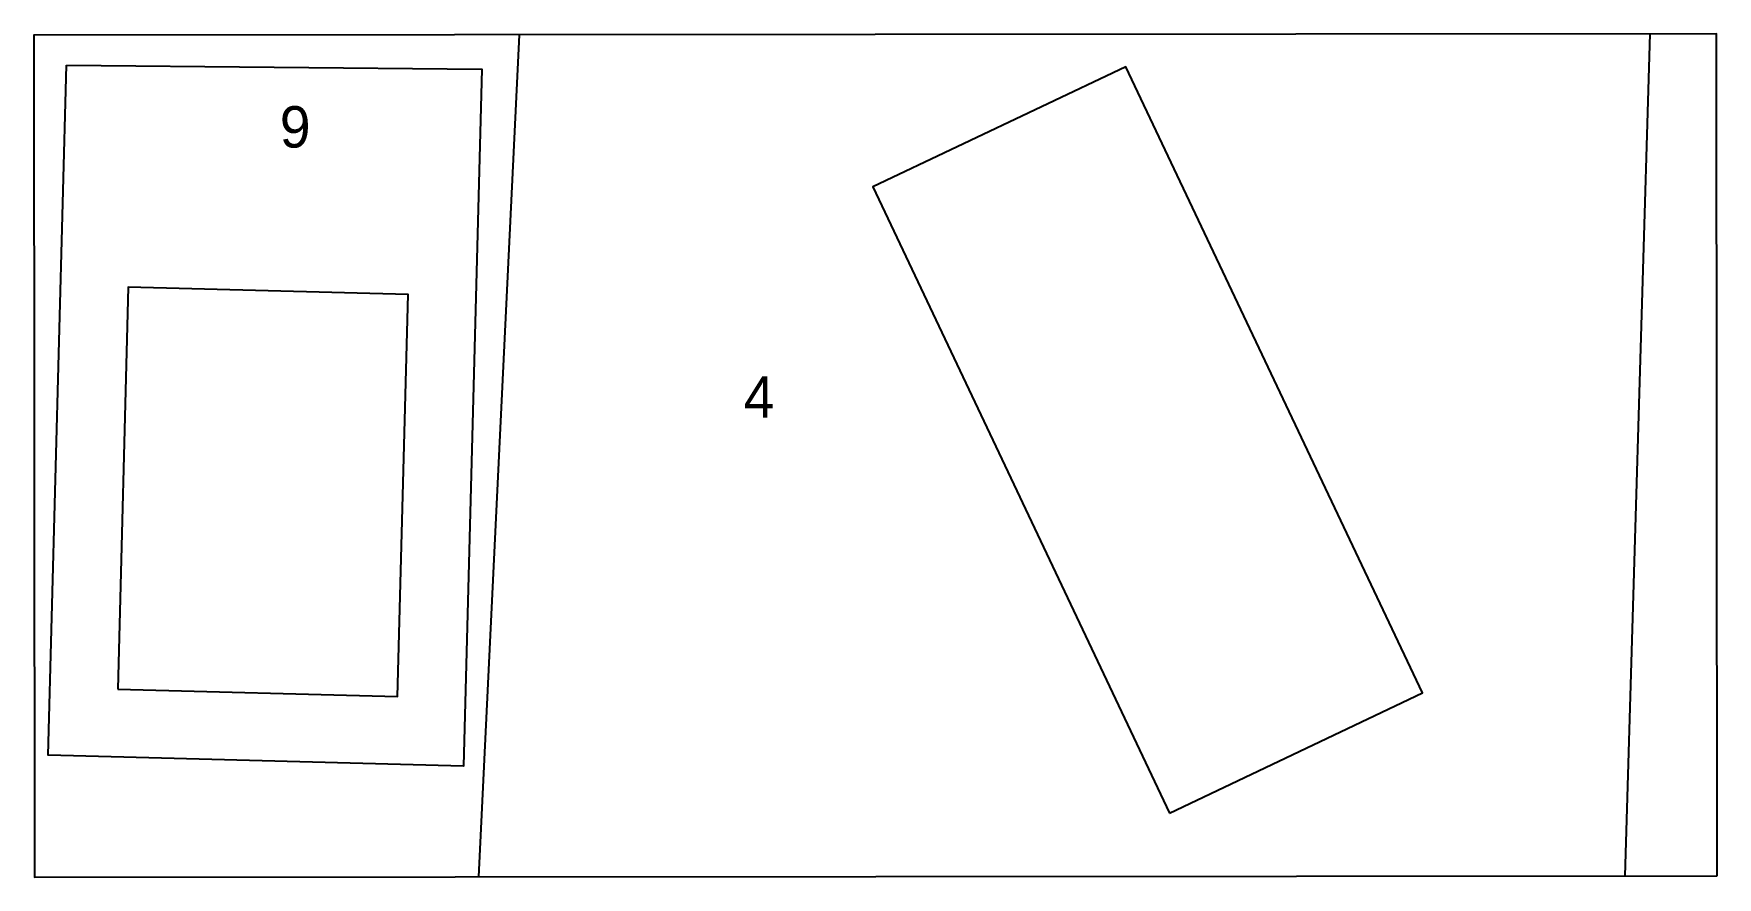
# Model space of a CAD drawing. Header units: millimetres. Extents: x 29980 to 32421, y -73116 to -71894.
import ezdxf

# ---------------------------------------------------------------- set-up
doc = ezdxf.new("R2010")
doc.units = ezdxf.units.MM
doc.layers.add('SOURCE_CURVES', color=7, linetype='Continuous')
doc.layers.add('SOURCE_LABELS', color=5, linetype='Continuous')

msp = doc.modelspace()

# ---------------------------------------------------------------- linework, layer by layer
at = {"layer": 'SOURCE_CURVES'}
for points in [[(32421.4, -73113.7), (32420.4, -71893.7), (29980.4, -71895.8), (29981.4, -73115.8), (32421.4, -73113.7)], [(30625.7, -73115.3), (30684.8, -71895.4)], [(32287.7, -73113.9), (32323.9, -71894)], [(30028, -71939.1), (30630.1, -71945.3), (30603.5, -72954.6), (30001.6, -72938.8), (30028, -71939.1)], [(31627.2, -73022.8), (31994, -72848.7), (31563.6, -71941.6), (31196.8, -72115.7), (31627.2, -73022.8)], [(30102.2, -72843.4), (30508.1, -72854.1), (30523.4, -72271.7), (30117.5, -72261), (30102.2, -72843.4)]]:
    msp.add_lwpolyline(points, dxfattribs=at)

# ---------------------------------------------------------------- texts
at = {"layer": 'SOURCE_LABELS'}
for s, p in [('9', (30337.2, -72058.7)), ('4', (31009.7, -72449.9))]:
    msp.add_text(s, height=60, dxfattribs=at).set_placement(p)

doc.saveas('drawing.dxf')
